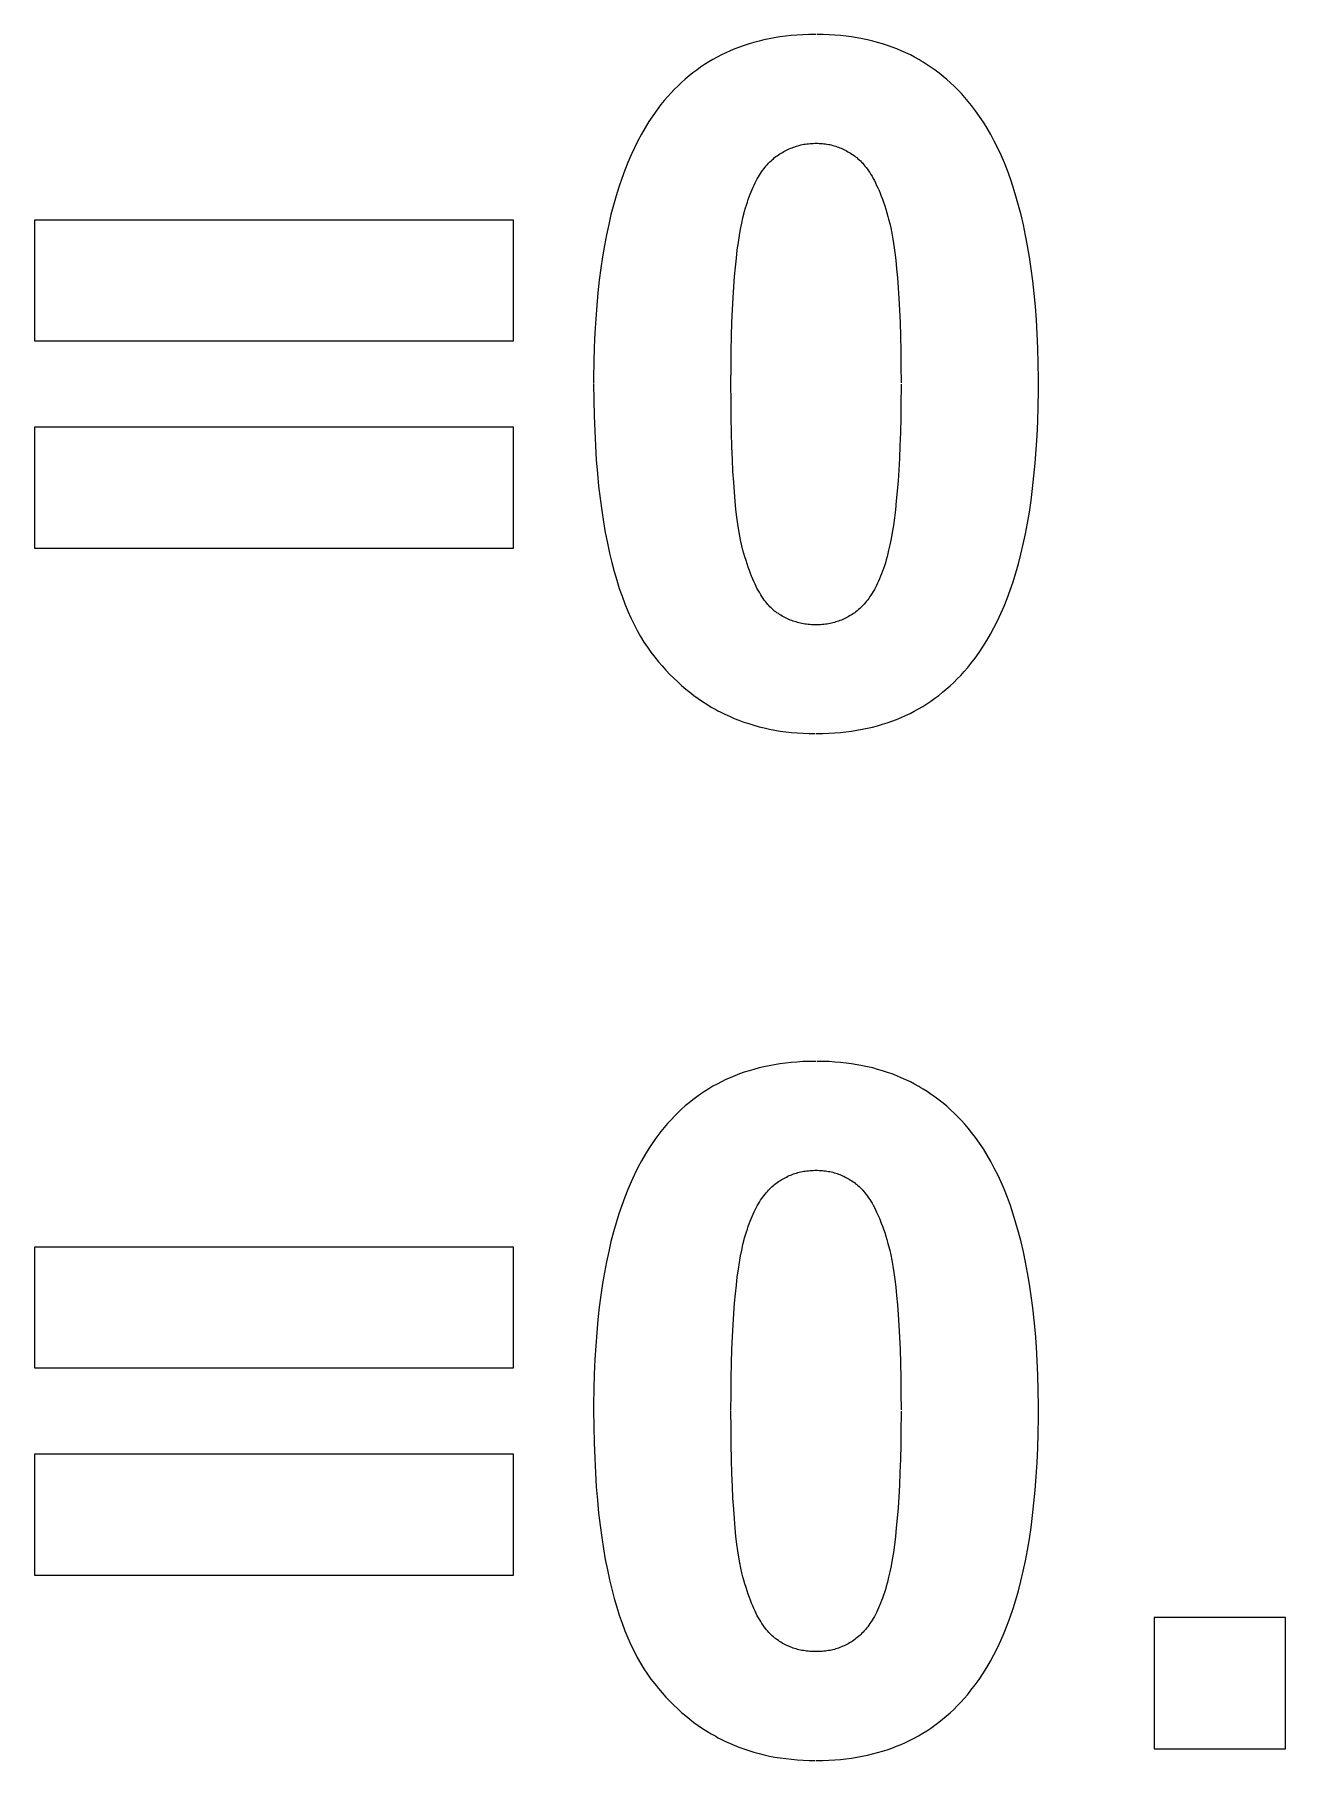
# Model space of a CAD drawing. Header units: millimetres. Extents: x 0 to 841, y 0 to 594.
# Drawn here: x 111 to 118.3, y 324.76 to 334.85 of the extents above; entities that cross this region are included whole.
import ezdxf

# ---------------------------------------------------------------- set-up
doc = ezdxf.new("R2010")
doc.units = ezdxf.units.MM
doc.header["$LTSCALE"] = 46.255
doc.layers.add('5_CURVES', color=7, linetype='CONTINUOUS')

msp = doc.modelspace()

# ---------------------------------------------------------------- linework, layer by layer
at = {"layer": '5_CURVES', "color": 7, "linetype": 'CONTINUOUS'}
for p, q in [((110.995, 333.761), (110.995, 333.057)), ((113.792, 333.761), (110.995, 333.761)), ((113.792, 333.057), (113.792, 333.761)), ((110.995, 333.057), (113.792, 333.057)), ((110.995, 332.552), (110.995, 331.845)), ((113.792, 332.552), (110.995, 332.552)), ((113.792, 331.845), (113.792, 332.552)), ((110.995, 331.845), (113.792, 331.845)), ((110.995, 327.761), (110.995, 327.057)), ((113.792, 327.761), (110.995, 327.761)), ((113.792, 327.057), (113.792, 327.761)), ((110.995, 327.057), (113.792, 327.057)), ((110.995, 326.552), (110.995, 325.845)), ((113.792, 326.552), (110.995, 326.552)), ((113.792, 325.845), (113.792, 326.552)), ((110.995, 325.845), (113.792, 325.845)), ((117.535, 325.597), (117.535, 324.83)), ((118.302, 325.597), (117.535, 325.597)), ((118.302, 324.83), (118.302, 325.597)), ((117.535, 324.83), (118.302, 324.83))]:
    msp.add_line(p, q, dxfattribs=at)
for points in [[(115.56, 334.846), (115.553, 334.846), (115.517, 334.846), (115.482, 334.845), (115.448, 334.843), (115.414, 334.84), (115.382, 334.836), (115.349, 334.832), (115.318, 334.827), (115.287, 334.821), (115.256, 334.815), (115.227, 334.808), (115.197, 334.8), (115.169, 334.792), (115.141, 334.783), (115.113, 334.773), (115.086, 334.763), (115.059, 334.751), (115.033, 334.74), (115.007, 334.727), (114.982, 334.714), (114.958, 334.701), (114.933, 334.686), (114.909, 334.671), (114.886, 334.656), (114.863, 334.639), (114.84, 334.622), (114.818, 334.605), (114.796, 334.586), (114.775, 334.567), (114.754, 334.547), (114.733, 334.527), (114.713, 334.506), (114.693, 334.483), (114.673, 334.461), (114.654, 334.437)], [(116.468, 334.432), (116.449, 334.456), (116.429, 334.479), (116.409, 334.502), (116.388, 334.523), (116.367, 334.544), (116.346, 334.564), (116.324, 334.584), (116.302, 334.602), (116.279, 334.62), (116.256, 334.638), (116.233, 334.654), (116.209, 334.67), (116.185, 334.685), (116.173, 334.693), (116.161, 334.7), (116.136, 334.714), (116.111, 334.727), (116.085, 334.739), (116.058, 334.751), (116.032, 334.762), (116.005, 334.773), (115.977, 334.782), (115.949, 334.792), (115.92, 334.8), (115.891, 334.808), (115.861, 334.815), (115.831, 334.821), (115.8, 334.827), (115.768, 334.832), (115.736, 334.836), (115.703, 334.84), (115.67, 334.843), (115.636, 334.845), (115.601, 334.846), (115.566, 334.846)], [(114.654, 334.437), (114.63, 334.405), (114.607, 334.372), (114.584, 334.338), (114.562, 334.302), (114.54, 334.265), (114.519, 334.226), (114.499, 334.185), (114.48, 334.143), (114.461, 334.098), (114.443, 334.053), (114.425, 334.005), (114.408, 333.955), (114.392, 333.903), (114.377, 333.85), (114.362, 333.794), (114.349, 333.736), (114.336, 333.676), (114.324, 333.613), (114.313, 333.548), (114.303, 333.481), (114.294, 333.411), (114.286, 333.338), (114.279, 333.263), (114.273, 333.185), (114.268, 333.104), (114.265, 333.02), (114.262, 332.933), (114.261, 332.843), (114.261, 332.811)], [(116.859, 332.803), (116.859, 332.834), (116.858, 332.925), (116.855, 333.013), (116.852, 333.097), (116.847, 333.179), (116.841, 333.258), (116.834, 333.334), (116.826, 333.407), (116.817, 333.477), (116.807, 333.545), (116.796, 333.611), (116.784, 333.673), (116.771, 333.734), (116.758, 333.792), (116.743, 333.848), (116.728, 333.902), (116.712, 333.954), (116.695, 334.004), (116.678, 334.051), (116.66, 334.097), (116.641, 334.141), (116.622, 334.183), (116.601, 334.223), (116.581, 334.262), (116.56, 334.299), (116.538, 334.335), (116.515, 334.368), (116.492, 334.401), (116.468, 334.432)], [(115.311, 334.121), (115.318, 334.127), (115.326, 334.133), (115.333, 334.138), (115.341, 334.144), (115.348, 334.149), (115.356, 334.154), (115.364, 334.158), (115.371, 334.163), (115.379, 334.167), (115.387, 334.171), (115.395, 334.175), (115.399, 334.177), (115.403, 334.179), (115.412, 334.182), (115.42, 334.185), (115.428, 334.189), (115.437, 334.191), (115.445, 334.194), (115.454, 334.197), (115.462, 334.199), (115.471, 334.201), (115.48, 334.203), (115.489, 334.205), (115.497, 334.206), (115.507, 334.207), (115.516, 334.208), (115.525, 334.209), (115.534, 334.21), (115.543, 334.21), (115.553, 334.211), (115.56, 334.211)], [(115.56, 334.211), (115.569, 334.211), (115.579, 334.21), (115.588, 334.21), (115.597, 334.209), (115.606, 334.208), (115.615, 334.207), (115.624, 334.206), (115.632, 334.204), (115.641, 334.203), (115.649, 334.201), (115.658, 334.199), (115.666, 334.196), (115.675, 334.194), (115.683, 334.191), (115.691, 334.188), (115.699, 334.185), (115.707, 334.182), (115.715, 334.178), (115.723, 334.175), (115.731, 334.171), (115.738, 334.167), (115.746, 334.162), (115.754, 334.158), (115.761, 334.153), (115.769, 334.148), (115.776, 334.143), (115.784, 334.138), (115.791, 334.132), (115.798, 334.127), (115.805, 334.121)], [(115.141, 333.805), (115.143, 333.815), (115.148, 333.833), (115.153, 333.85), (115.159, 333.867), (115.164, 333.883), (115.169, 333.898), (115.175, 333.913), (115.181, 333.927), (115.186, 333.941), (115.192, 333.954), (115.198, 333.967), (115.204, 333.98), (115.21, 333.991), (115.216, 334.003), (115.223, 334.014), (115.229, 334.024), (115.235, 334.035), (115.242, 334.044), (115.249, 334.054), (115.255, 334.062), (115.262, 334.071), (115.269, 334.079), (115.276, 334.087), (115.283, 334.095), (115.29, 334.102), (115.297, 334.109), (115.304, 334.115), (115.311, 334.121)], [(115.805, 334.121), (115.812, 334.115), (115.819, 334.108), (115.826, 334.101), (115.833, 334.094), (115.84, 334.086), (115.846, 334.078), (115.853, 334.069), (115.86, 334.06), (115.867, 334.05), (115.874, 334.04), (115.88, 334.029), (115.887, 334.018), (115.894, 334.006), (115.901, 333.993), (115.908, 333.979), (115.914, 333.965), (115.921, 333.951), (115.928, 333.935), (115.935, 333.919), (115.941, 333.902), (115.948, 333.884), (115.954, 333.866), (115.961, 333.846), (115.967, 333.826), (115.974, 333.805), (115.98, 333.783), (115.984, 333.768)], [(115.063, 332.806), (115.064, 332.905), (115.065, 332.998), (115.067, 333.084), (115.069, 333.164), (115.072, 333.239), (115.076, 333.308), (115.08, 333.373), (115.084, 333.433), (115.089, 333.488), (115.095, 333.54), (115.1, 333.588), (115.107, 333.632), (115.113, 333.672), (115.119, 333.71), (115.126, 333.744), (115.133, 333.776), (115.141, 333.805)], [(115.984, 333.768), (115.991, 333.743), (115.997, 333.716), (116.003, 333.685), (116.009, 333.651), (116.015, 333.614), (116.021, 333.572), (116.026, 333.528), (116.031, 333.478), (116.036, 333.425), (116.04, 333.367), (116.044, 333.304), (116.048, 333.236), (116.051, 333.163), (116.053, 333.084), (116.055, 332.999), (116.056, 332.908), (116.057, 332.811)], [(114.261, 332.808), (114.262, 332.711), (114.264, 332.618), (114.267, 332.529), (114.271, 332.443), (114.276, 332.361), (114.283, 332.282), (114.29, 332.207), (114.299, 332.135), (114.308, 332.065), (114.318, 331.999), (114.329, 331.936), (114.341, 331.875), (114.354, 331.817), (114.367, 331.762), (114.381, 331.709), (114.396, 331.658), (114.411, 331.61), (114.427, 331.564), (114.444, 331.52), (114.461, 331.478), (114.479, 331.438), (114.497, 331.4), (114.516, 331.364), (114.535, 331.33), (114.555, 331.297), (114.576, 331.266), (114.596, 331.237), (114.618, 331.209)], [(115.133, 331.834), (115.127, 331.858), (115.121, 331.885), (115.115, 331.916), (115.109, 331.949), (115.103, 331.986), (115.098, 332.026), (115.092, 332.071), (115.087, 332.12), (115.083, 332.173), (115.079, 332.231), (115.075, 332.294), (115.072, 332.363), (115.069, 332.438), (115.066, 332.52), (115.065, 332.608), (115.064, 332.703), (115.063, 332.803)], [(116.057, 332.803), (116.057, 332.788), (116.056, 332.694), (116.055, 332.606), (116.053, 332.522), (116.05, 332.444), (116.047, 332.371), (116.043, 332.302), (116.039, 332.238), (116.034, 332.178), (116.029, 332.122), (116.024, 332.07), (116.018, 332.022), (116.012, 331.978), (116.005, 331.937), (115.998, 331.899), (115.991, 331.865), (115.984, 331.833), (115.977, 331.804)], [(116.465, 331.172), (116.489, 331.203), (116.512, 331.235), (116.535, 331.269), (116.557, 331.305), (116.579, 331.342), (116.599, 331.38), (116.62, 331.421), (116.639, 331.463), (116.658, 331.507), (116.676, 331.552), (116.694, 331.6), (116.711, 331.649), (116.727, 331.701), (116.742, 331.754), (116.756, 331.81), (116.77, 331.868), (116.783, 331.929), (116.795, 331.991), (116.806, 332.056), (116.816, 332.124), (116.825, 332.194), (116.833, 332.267), (116.84, 332.342), (116.846, 332.421), (116.851, 332.502), (116.855, 332.586), (116.857, 332.674), (116.859, 332.764), (116.859, 332.803)], [(115.311, 331.484), (115.304, 331.49), (115.298, 331.496), (115.291, 331.503), (115.284, 331.51), (115.278, 331.517), (115.271, 331.525), (115.264, 331.533), (115.258, 331.542), (115.251, 331.552), (115.244, 331.562), (115.237, 331.573), (115.231, 331.584), (115.224, 331.596), (115.217, 331.608), (115.21, 331.621), (115.204, 331.635), (115.197, 331.65), (115.19, 331.665), (115.184, 331.681), (115.177, 331.698), (115.171, 331.715), (115.164, 331.734), (115.157, 331.753), (115.151, 331.773), (115.145, 331.794), (115.138, 331.815), (115.133, 331.834)], [(115.977, 331.804), (115.975, 331.797), (115.97, 331.778), (115.965, 331.76), (115.959, 331.743), (115.954, 331.727), (115.948, 331.711), (115.943, 331.696), (115.937, 331.681), (115.931, 331.667), (115.925, 331.653), (115.919, 331.64), (115.913, 331.627), (115.907, 331.615), (115.901, 331.604), (115.894, 331.592), (115.888, 331.582), (115.881, 331.571), (115.875, 331.562), (115.869, 331.552), (115.862, 331.543), (115.855, 331.535), (115.849, 331.527), (115.842, 331.519), (115.835, 331.512), (115.828, 331.505), (115.822, 331.498), (115.815, 331.492), (115.808, 331.486)], [(115.56, 331.398), (115.553, 331.398), (115.543, 331.398), (115.533, 331.398), (115.524, 331.399), (115.514, 331.4), (115.505, 331.401), (115.496, 331.402), (115.487, 331.404), (115.478, 331.405), (115.469, 331.407), (115.46, 331.409), (115.451, 331.411), (115.443, 331.414), (115.434, 331.416), (115.426, 331.419), (115.418, 331.422), (115.409, 331.425), (115.401, 331.429), (115.393, 331.432), (115.385, 331.436), (115.378, 331.44), (115.37, 331.444), (115.362, 331.448), (115.355, 331.453), (115.347, 331.458), (115.34, 331.463), (115.332, 331.468), (115.325, 331.473), (115.322, 331.476), (115.318, 331.478), (115.311, 331.484)], [(115.808, 331.486), (115.8, 331.48), (115.793, 331.474), (115.786, 331.468), (115.778, 331.463), (115.771, 331.458), (115.763, 331.453), (115.755, 331.449), (115.748, 331.444), (115.74, 331.44), (115.736, 331.438), (115.732, 331.436), (115.724, 331.432), (115.716, 331.429), (115.708, 331.425), (115.7, 331.422), (115.692, 331.419), (115.684, 331.416), (115.676, 331.414), (115.667, 331.411), (115.659, 331.409), (115.65, 331.407), (115.642, 331.405), (115.633, 331.404), (115.624, 331.402), (115.615, 331.401), (115.606, 331.4), (115.596, 331.399), (115.587, 331.398), (115.577, 331.398), (115.568, 331.398), (115.56, 331.398)], [(114.618, 331.209), (114.639, 331.182), (114.661, 331.157), (114.683, 331.132), (114.706, 331.108), (114.729, 331.086), (114.752, 331.064), (114.775, 331.043), (114.799, 331.022), (114.823, 331.003), (114.847, 330.984), (114.872, 330.966), (114.897, 330.949), (114.922, 330.933), (114.948, 330.917), (114.974, 330.903), (114.987, 330.895), (115, 330.889), (115.027, 330.875), (115.054, 330.863), (115.082, 330.851), (115.11, 330.84), (115.139, 330.829), (115.168, 330.82), (115.197, 330.811), (115.227, 330.802), (115.257, 330.795), (115.288, 330.788), (115.319, 330.782), (115.351, 330.777), (115.383, 330.773), (115.416, 330.769), (115.45, 330.766), (115.484, 330.764), (115.519, 330.762), (115.554, 330.762)], [(115.56, 330.762), (115.564, 330.762), (115.6, 330.762), (115.634, 330.764), (115.669, 330.766), (115.702, 330.768), (115.735, 330.772), (115.767, 330.776), (115.799, 330.781), (115.83, 330.787), (115.86, 330.793), (115.89, 330.8), (115.919, 330.808), (115.948, 330.816), (115.976, 330.825), (116.003, 330.834), (116.03, 330.845), (116.057, 330.856), (116.083, 330.867), (116.109, 330.88), (116.134, 330.893), (116.159, 330.906), (116.183, 330.921), (116.207, 330.936), (116.231, 330.951), (116.254, 330.968), (116.277, 330.985), (116.299, 331.003), (116.321, 331.021), (116.343, 331.04), (116.364, 331.06), (116.385, 331.081), (116.406, 331.102), (116.426, 331.125), (116.446, 331.148), (116.465, 331.172)], [(115.56, 328.846), (115.553, 328.846), (115.517, 328.846), (115.482, 328.845), (115.448, 328.843), (115.414, 328.84), (115.382, 328.836), (115.349, 328.832), (115.318, 328.827), (115.287, 328.821), (115.256, 328.815), (115.227, 328.808), (115.197, 328.8), (115.169, 328.792), (115.141, 328.783), (115.113, 328.773), (115.086, 328.763), (115.059, 328.751), (115.033, 328.74), (115.007, 328.727), (114.982, 328.714), (114.958, 328.701), (114.933, 328.686), (114.909, 328.671), (114.886, 328.656), (114.863, 328.639), (114.84, 328.622), (114.818, 328.605), (114.796, 328.586), (114.775, 328.567), (114.754, 328.547), (114.733, 328.527), (114.713, 328.506), (114.693, 328.483), (114.673, 328.461), (114.654, 328.437)], [(116.468, 328.432), (116.449, 328.456), (116.429, 328.479), (116.409, 328.502), (116.388, 328.523), (116.367, 328.544), (116.346, 328.564), (116.324, 328.584), (116.302, 328.602), (116.279, 328.62), (116.256, 328.638), (116.233, 328.654), (116.209, 328.67), (116.185, 328.685), (116.173, 328.693), (116.161, 328.7), (116.136, 328.714), (116.111, 328.727), (116.085, 328.739), (116.058, 328.751), (116.032, 328.762), (116.005, 328.773), (115.977, 328.782), (115.949, 328.792), (115.92, 328.8), (115.891, 328.808), (115.861, 328.815), (115.831, 328.821), (115.8, 328.827), (115.768, 328.832), (115.736, 328.836), (115.703, 328.84), (115.67, 328.843), (115.636, 328.845), (115.601, 328.846), (115.566, 328.846)], [(114.654, 328.437), (114.63, 328.405), (114.607, 328.372), (114.584, 328.338), (114.562, 328.302), (114.54, 328.265), (114.519, 328.226), (114.499, 328.185), (114.48, 328.143), (114.461, 328.098), (114.443, 328.053), (114.425, 328.005), (114.408, 327.955), (114.392, 327.903), (114.377, 327.85), (114.362, 327.794), (114.349, 327.736), (114.336, 327.676), (114.324, 327.613), (114.313, 327.548), (114.303, 327.481), (114.294, 327.411), (114.286, 327.338), (114.279, 327.263), (114.273, 327.185), (114.268, 327.104), (114.265, 327.02), (114.262, 326.933), (114.261, 326.843), (114.261, 326.811)], [(116.859, 326.803), (116.859, 326.834), (116.858, 326.925), (116.855, 327.013), (116.852, 327.097), (116.847, 327.179), (116.841, 327.258), (116.834, 327.334), (116.826, 327.407), (116.817, 327.477), (116.807, 327.545), (116.796, 327.611), (116.784, 327.673), (116.771, 327.734), (116.758, 327.792), (116.743, 327.848), (116.728, 327.902), (116.712, 327.954), (116.695, 328.004), (116.678, 328.051), (116.66, 328.097), (116.641, 328.141), (116.622, 328.183), (116.601, 328.223), (116.581, 328.262), (116.56, 328.299), (116.538, 328.335), (116.515, 328.368), (116.492, 328.401), (116.468, 328.432)], [(115.311, 328.121), (115.318, 328.127), (115.326, 328.133), (115.333, 328.138), (115.341, 328.144), (115.348, 328.149), (115.356, 328.154), (115.364, 328.158), (115.371, 328.163), (115.379, 328.167), (115.387, 328.171), (115.395, 328.175), (115.399, 328.177), (115.403, 328.179), (115.412, 328.182), (115.42, 328.185), (115.428, 328.189), (115.437, 328.191), (115.445, 328.194), (115.454, 328.197), (115.462, 328.199), (115.471, 328.201), (115.48, 328.203), (115.489, 328.205), (115.497, 328.206), (115.507, 328.207), (115.516, 328.208), (115.525, 328.209), (115.534, 328.21), (115.543, 328.21), (115.553, 328.211), (115.56, 328.211)], [(115.56, 328.211), (115.569, 328.211), (115.579, 328.21), (115.588, 328.21), (115.597, 328.209), (115.606, 328.208), (115.615, 328.207), (115.624, 328.206), (115.632, 328.204), (115.641, 328.203), (115.649, 328.201), (115.658, 328.199), (115.666, 328.196), (115.675, 328.194), (115.683, 328.191), (115.691, 328.188), (115.699, 328.185), (115.707, 328.182), (115.715, 328.178), (115.723, 328.175), (115.731, 328.171), (115.738, 328.167), (115.746, 328.162), (115.754, 328.158), (115.761, 328.153), (115.769, 328.148), (115.776, 328.143), (115.784, 328.138), (115.791, 328.132), (115.798, 328.127), (115.805, 328.121)], [(115.141, 327.805), (115.143, 327.815), (115.148, 327.833), (115.153, 327.85), (115.159, 327.867), (115.164, 327.883), (115.169, 327.898), (115.175, 327.913), (115.181, 327.927), (115.186, 327.941), (115.192, 327.954), (115.198, 327.967), (115.204, 327.98), (115.21, 327.991), (115.216, 328.003), (115.223, 328.014), (115.229, 328.024), (115.235, 328.035), (115.242, 328.044), (115.249, 328.054), (115.255, 328.062), (115.262, 328.071), (115.269, 328.079), (115.276, 328.087), (115.283, 328.095), (115.29, 328.102), (115.297, 328.109), (115.304, 328.115), (115.311, 328.121)], [(115.805, 328.121), (115.812, 328.115), (115.819, 328.108), (115.826, 328.101), (115.833, 328.094), (115.84, 328.086), (115.846, 328.078), (115.853, 328.069), (115.86, 328.06), (115.867, 328.05), (115.874, 328.04), (115.88, 328.029), (115.887, 328.018), (115.894, 328.006), (115.901, 327.993), (115.908, 327.979), (115.914, 327.965), (115.921, 327.951), (115.928, 327.935), (115.935, 327.919), (115.941, 327.902), (115.948, 327.884), (115.954, 327.866), (115.961, 327.846), (115.967, 327.826), (115.974, 327.805), (115.98, 327.783), (115.984, 327.768)], [(115.063, 326.806), (115.064, 326.905), (115.065, 326.998), (115.067, 327.084), (115.069, 327.164), (115.072, 327.239), (115.076, 327.308), (115.08, 327.373), (115.084, 327.433), (115.089, 327.488), (115.095, 327.54), (115.1, 327.588), (115.107, 327.632), (115.113, 327.672), (115.119, 327.71), (115.126, 327.744), (115.133, 327.776), (115.141, 327.805)], [(115.984, 327.768), (115.991, 327.743), (115.997, 327.716), (116.003, 327.685), (116.009, 327.651), (116.015, 327.614), (116.021, 327.572), (116.026, 327.528), (116.031, 327.478), (116.036, 327.425), (116.04, 327.367), (116.044, 327.304), (116.048, 327.236), (116.051, 327.163), (116.053, 327.084), (116.055, 326.999), (116.056, 326.908), (116.057, 326.811)], [(114.261, 326.808), (114.262, 326.711), (114.264, 326.618), (114.267, 326.529), (114.271, 326.443), (114.276, 326.361), (114.283, 326.282), (114.29, 326.207), (114.299, 326.135), (114.308, 326.065), (114.318, 325.999), (114.329, 325.936), (114.341, 325.875), (114.354, 325.817), (114.367, 325.762), (114.381, 325.709), (114.396, 325.658), (114.411, 325.61), (114.427, 325.564), (114.444, 325.52), (114.461, 325.478), (114.479, 325.438), (114.497, 325.4), (114.516, 325.364), (114.535, 325.33), (114.555, 325.297), (114.576, 325.266), (114.596, 325.237), (114.618, 325.209)], [(115.133, 325.834), (115.127, 325.858), (115.121, 325.885), (115.115, 325.916), (115.109, 325.949), (115.103, 325.986), (115.098, 326.026), (115.092, 326.071), (115.087, 326.12), (115.083, 326.173), (115.079, 326.231), (115.075, 326.294), (115.072, 326.363), (115.069, 326.438), (115.066, 326.52), (115.065, 326.608), (115.064, 326.703), (115.063, 326.803)], [(116.057, 326.803), (116.057, 326.788), (116.056, 326.694), (116.055, 326.606), (116.053, 326.522), (116.05, 326.444), (116.047, 326.371), (116.043, 326.302), (116.039, 326.238), (116.034, 326.178), (116.029, 326.122), (116.024, 326.07), (116.018, 326.022), (116.012, 325.978), (116.005, 325.937), (115.998, 325.899), (115.991, 325.865), (115.984, 325.833), (115.977, 325.804)], [(116.465, 325.172), (116.489, 325.203), (116.512, 325.235), (116.535, 325.269), (116.557, 325.305), (116.579, 325.342), (116.599, 325.38), (116.62, 325.421), (116.639, 325.463), (116.658, 325.507), (116.676, 325.552), (116.694, 325.6), (116.711, 325.649), (116.727, 325.701), (116.742, 325.754), (116.756, 325.81), (116.77, 325.868), (116.783, 325.929), (116.795, 325.991), (116.806, 326.056), (116.816, 326.124), (116.825, 326.194), (116.833, 326.267), (116.84, 326.342), (116.846, 326.421), (116.851, 326.502), (116.855, 326.586), (116.857, 326.674), (116.859, 326.764), (116.859, 326.803)], [(115.311, 325.484), (115.304, 325.49), (115.298, 325.496), (115.291, 325.503), (115.284, 325.51), (115.278, 325.517), (115.271, 325.525), (115.264, 325.533), (115.258, 325.542), (115.251, 325.552), (115.244, 325.562), (115.237, 325.573), (115.231, 325.584), (115.224, 325.596), (115.217, 325.608), (115.21, 325.621), (115.204, 325.635), (115.197, 325.65), (115.19, 325.665), (115.184, 325.681), (115.177, 325.698), (115.171, 325.715), (115.164, 325.734), (115.157, 325.753), (115.151, 325.773), (115.145, 325.794), (115.138, 325.815), (115.133, 325.834)], [(115.977, 325.804), (115.975, 325.797), (115.97, 325.778), (115.965, 325.76), (115.959, 325.743), (115.954, 325.727), (115.948, 325.711), (115.943, 325.696), (115.937, 325.681), (115.931, 325.667), (115.925, 325.653), (115.919, 325.64), (115.913, 325.627), (115.907, 325.615), (115.901, 325.604), (115.894, 325.592), (115.888, 325.582), (115.881, 325.571), (115.875, 325.562), (115.869, 325.552), (115.862, 325.543), (115.855, 325.535), (115.849, 325.527), (115.842, 325.519), (115.835, 325.512), (115.828, 325.505), (115.822, 325.498), (115.815, 325.492), (115.808, 325.486)], [(115.56, 325.398), (115.553, 325.398), (115.543, 325.398), (115.533, 325.398), (115.524, 325.399), (115.514, 325.4), (115.505, 325.401), (115.496, 325.402), (115.487, 325.404), (115.478, 325.405), (115.469, 325.407), (115.46, 325.409), (115.451, 325.411), (115.443, 325.414), (115.434, 325.416), (115.426, 325.419), (115.418, 325.422), (115.409, 325.425), (115.401, 325.429), (115.393, 325.432), (115.385, 325.436), (115.378, 325.44), (115.37, 325.444), (115.362, 325.448), (115.355, 325.453), (115.347, 325.458), (115.34, 325.463), (115.332, 325.468), (115.325, 325.473), (115.322, 325.476), (115.318, 325.478), (115.311, 325.484)], [(115.808, 325.486), (115.8, 325.48), (115.793, 325.474), (115.786, 325.468), (115.778, 325.463), (115.771, 325.458), (115.763, 325.453), (115.755, 325.449), (115.748, 325.444), (115.74, 325.44), (115.736, 325.438), (115.732, 325.436), (115.724, 325.432), (115.716, 325.429), (115.708, 325.425), (115.7, 325.422), (115.692, 325.419), (115.684, 325.416), (115.676, 325.414), (115.667, 325.411), (115.659, 325.409), (115.65, 325.407), (115.642, 325.405), (115.633, 325.404), (115.624, 325.402), (115.615, 325.401), (115.606, 325.4), (115.596, 325.399), (115.587, 325.398), (115.577, 325.398), (115.568, 325.398), (115.56, 325.398)], [(114.618, 325.209), (114.639, 325.182), (114.661, 325.157), (114.683, 325.132), (114.706, 325.108), (114.729, 325.086), (114.752, 325.064), (114.775, 325.043), (114.799, 325.022), (114.823, 325.003), (114.847, 324.984), (114.872, 324.966), (114.897, 324.949), (114.922, 324.933), (114.948, 324.917), (114.974, 324.903), (114.987, 324.895), (115, 324.889), (115.027, 324.875), (115.054, 324.863), (115.082, 324.851), (115.11, 324.84), (115.139, 324.829), (115.168, 324.82), (115.197, 324.811), (115.227, 324.802), (115.257, 324.795), (115.288, 324.788), (115.319, 324.782), (115.351, 324.777), (115.383, 324.773), (115.416, 324.769), (115.45, 324.766), (115.484, 324.764), (115.519, 324.762), (115.554, 324.762)], [(115.56, 324.762), (115.564, 324.762), (115.6, 324.762), (115.634, 324.764), (115.669, 324.766), (115.702, 324.768), (115.735, 324.772), (115.767, 324.776), (115.799, 324.781), (115.83, 324.787), (115.86, 324.793), (115.89, 324.8), (115.919, 324.808), (115.948, 324.816), (115.976, 324.825), (116.003, 324.834), (116.03, 324.845), (116.057, 324.856), (116.083, 324.867), (116.109, 324.88), (116.134, 324.893), (116.159, 324.906), (116.183, 324.921), (116.207, 324.936), (116.231, 324.951), (116.254, 324.968), (116.277, 324.985), (116.299, 325.003), (116.321, 325.021), (116.343, 325.04), (116.364, 325.06), (116.385, 325.081), (116.406, 325.102), (116.426, 325.125), (116.446, 325.148), (116.465, 325.172)]]:
    msp.add_lwpolyline(points, dxfattribs=at)

doc.saveas('drawing.dxf')
